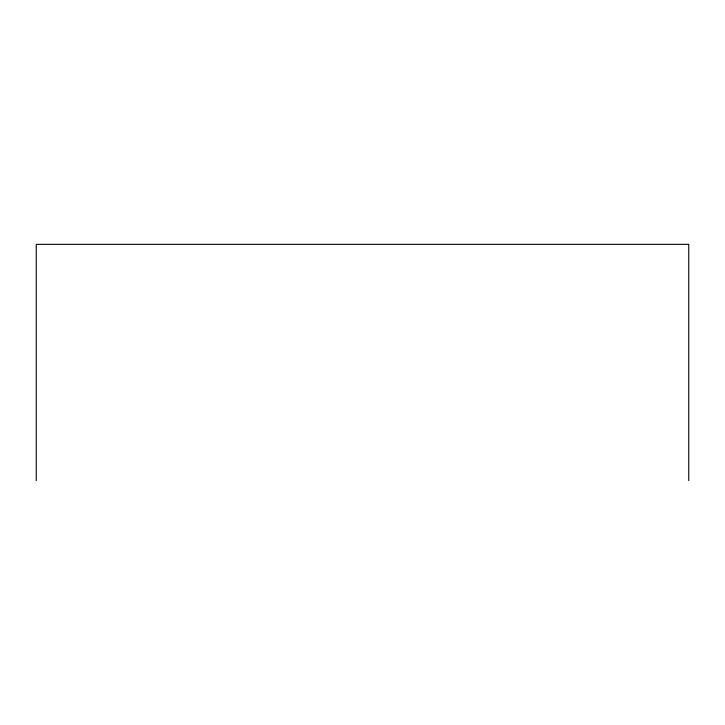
<?xml version="1.0" encoding="UTF-8"?>
<svg xmlns="http://www.w3.org/2000/svg" width="725" height="725" viewBox="0 0 725 725"><rect width="100%" height="100%" fill="white"/><g stroke="black" fill="none" stroke-linecap="round" stroke-linejoin="round"><path stroke-width="1.09" d="M688.75 480.657L688.75 244.343L36.25 244.343L36.25 480.657"/></g></svg>
